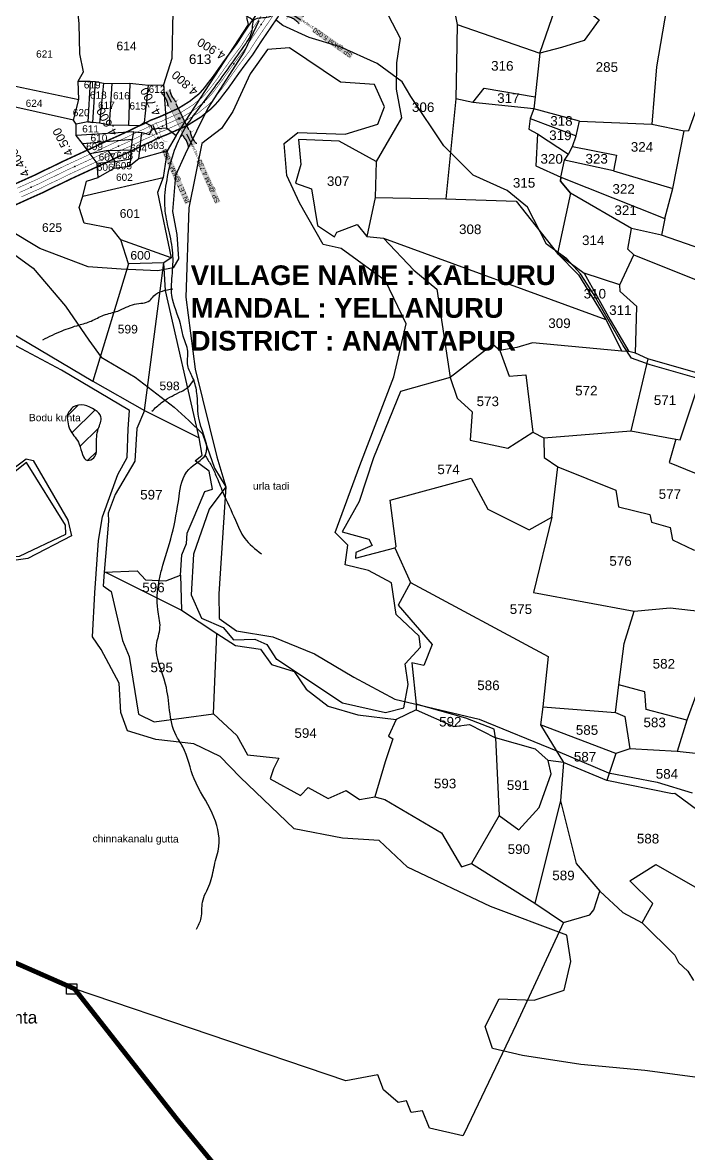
# Model space of a CAD drawing. Header units: inches. Extents: x 177544 to 239871, y 1610424 to 1630335.
# Drawn here: x 181500 to 182886, y 1614980 to 1617335 of the extents above; entities that cross this region are included whole.
import ezdxf
from ezdxf.enums import TextEntityAlignment as Align

# ---------------------------------------------------------------- set-up
doc = ezdxf.new("R2010")
doc.units = ezdxf.units.IN
doc.header["$MEASUREMENT"] = 0
doc.linetypes.add('DASHED2', pattern=[0.375, 0.25, -0.125])
doc.linetypes.add('HIDDEN2', pattern=[0.1875, 0.125, -0.0625])
for name, color, linetype in [('CANAL1', 7, 'Continuous'), ('CSMark', 72, 'Continuous'), ('HILLS', 3, 'Continuous'), ('PLOT', 7, 'Continuous'), ('PLOT NO', 7, 'Continuous'), ('ROAD', 1, 'Continuous'), ('STREAM', 4, 'Continuous'), ('STRUCTURE', 5, 'Continuous'), ('TEXT', 1, 'Continuous'), ('text1', 7, 'Continuous'), ('text2', 7, 'Continuous'), ('VILLAGE BOUNADRY STONES', 1, 'Continuous'), ('VILLAGE BOUNDRY', 5, 'Continuous')]:
    doc.layers.add(name, color=color, linetype=linetype)
doc.styles.get("Standard").update_dxf_attribs({"font": 'arial.ttf'})
doc.dimstyles.get("Standard").update_dxf_attribs({"dimtxt": 0.18, "dimasz": 0.18, "dimexe": 0.18, "dimexo": 0.0625, "dimgap": 0.09, "dimtad": 0, "dimtih": 1, "dimtoh": 1, "dimdec": 4, "dimzin": 0, "dimdsep": 46, "dimtxsty": 'Standard', "dimcen": 0.09, "dimadec": 0, "dimazin": 0, "dimtfac": 1, "dimtdec": 4, "dimtofl": 0, "dimtmove": 0, "dimatfit": 3, "dimfxl": 1, "dimtolj": 1, "dimtzin": 0, "dimarcsym": 0})

# ---------------------------------------------------------------- blocks, each defined once
blk = doc.blocks.new('OT')
at = {"layer": 'STRUCTURE', "color": 190}
for points, const_width in [([(769751.4, 1706595.8), (769729.4, 1706595.8)], 0.5), ([(769775.2, 1706601.8), (769775.2, 1706597.8), (769769.2, 1706593.8), (769761.8, 1706593.8), (769754.4, 1706593.8), (769748.4, 1706597.8), (769748.4, 1706601.8)], 0.5), ([(769761.8, 1706593.8), (769761.8, 1706581)], 2.5), ([(769751.4, 1706579), (769729.4, 1706579)], 0.5), ([(769748.4, 1706573), (769748.4, 1706577), (769754.4, 1706581), (769761.8, 1706581), (769761.8, 1706581), (769761.8, 1706581), (769769.2, 1706581), (769775.2, 1706577), (769775.2, 1706573)], 0.5)]:
    blk.add_lwpolyline(points, dxfattribs=dict(at, const_width=const_width))
at = {"layer": 'STRUCTURE', "color": 0}
blk.add_circle((769761.8, 1706587.4), 1.87, dxfattribs=at)
blk.add_leader([(769732.6, 1706587.4), (769753.8, 1706587.4)], dimstyle='Standard', override={"dimasz": 10, "dimgap": 0.09, "dimtad": 0}, dxfattribs=at)
blk = doc.blocks.new('SP')
at = {"layer": 'STRUCTURE'}
h = blk.add_hatch(dxfattribs=at)
h.set_pattern_fill('DASH', color=256, scale=8, style=0)
edge = h.paths.add_edge_path()
edge.add_spline(control_points=[(769825.7, 1706742.1), (769825.3, 1706741.8), (769823.8, 1706740.8), (769820.9, 1706740.3), (769817, 1706739.7), (769811.4, 1706738.9), (769804, 1706739.7), (769798.4, 1706741), (769795.6, 1706741.6)], knot_values=[0, 0, 0, 0, 1.613557, 5.24513, 8.624976, 13.470124, 22.190216, 30.746377, 30.746377, 30.746377, 30.746377], degree=3, periodic=0)
edge.add_line((769795.6, 1706741.6), (769792.6, 1706739.6))
edge.add_line((769792.6, 1706739.6), (769732.6, 1706739.6))
edge.add_line((769732.6, 1706739.6), (769729.6, 1706741.6))
edge.add_spline(control_points=[(769729.6, 1706741.6), (769726.9, 1706740.9), (769721.3, 1706739.5), (769713.9, 1706738.5), (769708.3, 1706739.1), (769704.4, 1706739.6), (769701.5, 1706740), (769700, 1706741), (769699.5, 1706741.3)], knot_values=[0, 0, 0, 0, 8.556161, 17.276253, 22.121402, 25.501247, 29.13282, 30.746377, 30.746377, 30.746377, 30.746377], degree=3, periodic=0)
edge.add_line((769699.5, 1706741.3), (769699.5, 1706722.1))
edge.add_spline(control_points=[(769699.5, 1706722.1), (769700, 1706722.4), (769701.4, 1706723.4), (769704.3, 1706724), (769708.2, 1706724.5), (769713.8, 1706725.3), (769721.2, 1706724.5), (769726.8, 1706723.3), (769729.6, 1706722.6)], knot_values=[0, 0, 0, 0, 1.613557, 5.24513, 8.624976, 13.470124, 22.190216, 30.746377, 30.746377, 30.746377, 30.746377], degree=3, periodic=0)
edge.add_line((769729.6, 1706722.6), (769732.6, 1706724.6))
edge.add_line((769732.6, 1706724.6), (769792.6, 1706724.6))
edge.add_line((769792.6, 1706724.6), (769795.6, 1706722.6))
edge.add_spline(control_points=[(769795.6, 1706722.6), (769798.4, 1706723.3), (769803.9, 1706724.8), (769811.3, 1706725.8), (769817, 1706725.1), (769820.9, 1706724.7), (769823.8, 1706724.2), (769825.2, 1706723.3), (769825.7, 1706723)], knot_values=[0, 0, 0, 0, 8.556161, 17.276253, 22.121402, 25.501247, 29.13282, 30.746377, 30.746377, 30.746377, 30.746377], degree=3, periodic=0)
edge.add_line((769825.7, 1706723), (769825.7, 1706742.1))
h.paths.add_polyline_path([(769764.2, 1706732.1, -1), (769761.1, 1706732.1, -1)], flags=0)
h.paths.add_polyline_path([(769761.1, 1706732.1, 1), (769764.2, 1706732.1, 1)], flags=16)
at = {"layer": 'STRUCTURE', "const_width": 0.628}
for points in [[(769726.6, 1706747.6), (769726.6, 1706743.6), (769732.6, 1706739.6), (769792.6, 1706739.6), (769798.6, 1706743.6), (769798.6, 1706747.6)], [(769726.6, 1706716.6), (769726.6, 1706720.6), (769732.6, 1706724.6), (769792.6, 1706724.6), (769798.6, 1706720.6), (769798.6, 1706716.6)]]:
    blk.add_lwpolyline(points, dxfattribs=at)
at = {"layer": 'STRUCTURE', "color": 3}
blk.add_lwpolyline([(769732.6, 1706724.6), (769792.6, 1706724.6)], dxfattribs=at)
blk.add_lwpolyline([(769732.6, 1706724.6), (769792.6, 1706724.6)], dxfattribs=at)
at = {"layer": 'STRUCTURE', "color": 0}
blk.add_circle((769762.6, 1706732.1), 1.55, dxfattribs=at)
at = {"layer": 'STRUCTURE'}
for points in [[(769699.5, 1706741.3), (769700.9, 1706740.5), (769704.4, 1706739.6), (769707.8, 1706739.2), (769712.6, 1706738.8), (769721.3, 1706739.7), (769729.6, 1706741.6)], [(769699.5, 1706722.1), (769700.9, 1706723), (769704.4, 1706724), (769707.7, 1706724.5), (769712.5, 1706725), (769721.2, 1706724.4), (769729.6, 1706722.6)], [(769825.7, 1706742.1), (769824.3, 1706741.3), (769820.8, 1706740.3), (769817.5, 1706739.8), (769812.7, 1706739.2), (769804, 1706739.9), (769795.6, 1706741.6)], [(769825.7, 1706723), (769824.3, 1706723.8), (769820.8, 1706724.7), (769817.4, 1706725.1), (769812.6, 1706725.5), (769803.9, 1706724.6), (769795.6, 1706722.6)]]:
    blk.add_spline(points, degree=3, dxfattribs=at)
at = {"layer": 'STRUCTURE', "color": 0}
blk.add_text('STREAM', height=5, dxfattribs=at).set_placement((769684.3, 1706732.1), align=Align.MIDDLE_CENTER)
for points in [[(769727.4, 1706732.1), (769700.8, 1706732.1)], [(769824.4, 1706732.1), (769800.5, 1706732.1)]]:
    blk.add_leader(points, dimstyle='Standard', override={"dimasz": 10, "dimgap": 0.09, "dimtad": 0}, dxfattribs=at)

msp = doc.modelspace()

# ---------------------------------------------------------------- hatches: boundary and pattern name
at = {"layer": 'STREAM'}
h = msp.add_hatch(dxfattribs=at)
h.set_pattern_fill('ANSI31', color=256, scale=254.535425, angle=-0.2316)
h.set_pattern_definition([(44.7684, (179073.567, 1616750.192), (-22.40683, 22.58873), [])])
edge = h.paths.add_edge_path()
edge.add_spline(control_points=[(181592, 1616516.4), (181596.1, 1616523.7), (181608.4, 1616545), (181645.3, 1616536.1), (181668.6, 1616512.9), (181654.2, 1616485.7), (181653.6, 1616458.7), (181655.2, 1616430.1), (181625, 1616417), (181623, 1616460.7), (181597.1, 1616482.3), (181593.7, 1616504.9), (181592, 1616516.4)], knot_values=[0, 0, 0, 0, 23.447161, 68.937808, 87.367332, 113.165156, 147.211675, 174.028362, 187.770041, 225.705801, 258.010153, 291.295791, 291.295791, 291.295791, 291.295791], degree=3, periodic=0)
h.paths.add_polyline_path([(181509.4, 1616500.9), (181625.1, 1616500.4), (181625.2, 1616523.7), (181509.5, 1616524.2)], flags=9)

# ---------------------------------------------------------------- linework, layer by layer
at = {"layer": 'CANAL1', "color": 200, "const_width": 3}
for points in [[(181485.4, 1616999.4), (181500.1, 1617006), (181525.5, 1617017.4), (181542.8, 1617026), (181550.9, 1617029.9), (181557.9, 1617033.1), (181582.9, 1617045.4), (181650.4, 1617076.6), (181679.8, 1617090.6), (181696.3, 1617097.9), (181705.5, 1617102.1), (181723.2, 1617110.5), (181740.7, 1617119), (181751.9, 1617123.8), (181766.2, 1617131.5), (181785.2, 1617138.7), (181824.5, 1617156.5), (181848.5, 1617171.5), (181858, 1617179.3), (181864.9, 1617184.6), (181871.6, 1617191.2), (181879, 1617199.8), (181887.3, 1617210.9), (181895.8, 1617221.8), (181917.8, 1617253), (181929.4, 1617268.8), (181946.3, 1617291.2), (181962.7, 1617316.8), (182000.5, 1617372.1)], [(181484, 1616954.8), (181501.9, 1616962.9), (181516.4, 1616969.5), (181542.7, 1616981.2), (181560.5, 1616990.1), (181567.8, 1616993.7), (181575.1, 1616997), (181600.2, 1617009.3), (181667.4, 1617040.3), (181696.6, 1617054.3), (181712.8, 1617061.5), (181722.3, 1617065.8), (181740.5, 1617074.4), (181757.4, 1617082.6), (181769.2, 1617087.7), (181782.9, 1617095), (181800.6, 1617101.8), (181843.4, 1617121.1), (181872, 1617138.9), (181882.9, 1617148), (181891.2, 1617154.4), (181900.8, 1617163.9), (181910.1, 1617174.6), (181919.1, 1617186.6), (181928, 1617198), (181950.3, 1617229.7), (181961.5, 1617245), (181979.1, 1617268.3), (181996.1, 1617294.7), (182032.9, 1617348.7)]]:
    msp.add_lwpolyline(points, dxfattribs=at)
at = {"layer": 'CANAL1', "color": 5, "const_width": 1}
for points in [[(181489.5, 1616990.3), (181504.2, 1616996.9), (181529.8, 1617008.3), (181547.2, 1617017), (181555.1, 1617020.8), (181562.2, 1617024.1), (181587.3, 1617036.4), (181654.7, 1617067.5), (181684, 1617081.5), (181700.4, 1617088.8), (181709.7, 1617093), (181727.5, 1617101.5), (181744.9, 1617109.9), (181756.2, 1617114.8), (181770.4, 1617122.4), (181789.1, 1617129.5), (181829.2, 1617147.6), (181854.4, 1617163.3), (181864.2, 1617171.5), (181871.4, 1617177), (181878.9, 1617184.4), (181886.7, 1617193.5), (181895.3, 1617204.8), (181903.8, 1617215.9), (181926, 1617247.2), (181937.4, 1617262.9), (181954.5, 1617285.5), (181971.1, 1617311.3), (182008.6, 1617366.2)], [(181497.7, 1616972.1), (181512.4, 1616978.6), (181538.4, 1616990.2), (181556.1, 1616999.1), (181563.6, 1617002.7), (181570.8, 1617006), (181595.9, 1617018.4), (181663.2, 1617049.4), (181692.4, 1617063.3), (181708.7, 1617070.6), (181718.1, 1617074.9), (181736.2, 1617083.4), (181753.2, 1617091.7), (181764.9, 1617096.7), (181778.7, 1617104.1), (181796.8, 1617111), (181838.6, 1617130), (181866.1, 1617147.1), (181876.7, 1617155.8), (181884.6, 1617161.9), (181893.5, 1617170.7), (181902.3, 1617180.9), (181911.1, 1617192.6), (181919.9, 1617204), (181942.2, 1617235.5), (181953.5, 1617251), (181970.9, 1617274), (181987.7, 1617300.2), (182024.8, 1617354.5)]]:
    msp.add_lwpolyline(points, dxfattribs=at)
at = {"layer": 'CANAL1', "color": 1, "linetype": 'HIDDEN2', "ltscale": 4, "const_width": 1}
msp.add_lwpolyline([(181493.6, 1616981.2), (181508.3, 1616987.7), (181534.1, 1616999.3), (181551.6, 1617008.1), (181559.3, 1617011.8), (181566.5, 1617015), (181591.6, 1617027.4), (181658.9, 1617058.4), (181688.2, 1617072.4), (181704.6, 1617079.7), (181713.9, 1617083.9), (181731.9, 1617092.4), (181749, 1617100.8), (181760.5, 1617105.8), (181774.5, 1617113.2), (181792.9, 1617120.3), (181833.9, 1617138.8), (181860.2, 1617155.2), (181870.4, 1617163.7), (181878, 1617169.5), (181886.2, 1617177.6), (181894.5, 1617187.2), (181903.2, 1617198.7), (181911.9, 1617209.9), (181934.1, 1617241.3), (181945.5, 1617256.9), (181962.7, 1617279.8), (181979.4, 1617305.8), (182016.7, 1617360.4)], dxfattribs=at)
at = {"layer": 'HILLS'}
msp.add_lwpolyline([(182028.2, 1616010.1), (182099.7, 1615962.5), (182165.9, 1615918.5), (182255.3, 1615898.7), (182293.3, 1615908), (182302.4, 1615956.9), (182296.3, 1615999.6), (182328, 1616034.7), (182325.5, 1616057.3), (182277.2, 1616102.8), (182267.5, 1616168.1), (182220.2, 1616194.3), (182171.2, 1616206.1), (182176.7, 1616247.1), (182150.4, 1616273), (182201.6, 1616412.6), (182272.4, 1616597.2), (182298.1, 1616707.7), (182255.2, 1616797.6), (182163.3, 1616864.8), (182125.4, 1616872.8), (182076.7, 1616959.7), (182050.1, 1617016.6), (182044.6, 1617083.5), (182073.1, 1617106), (182171.6, 1617102.4), (182239.6, 1617123.7), (182253.5, 1617159.4), (182232.6, 1617205.8), (182162, 1617210.9), (182055.4, 1617282.1), (182009.6, 1617279.1), (181973.5, 1617228.2), (181937.9, 1617150.1), (181914, 1617114.4), (181873.3, 1617083), (181846.3, 1616949.2), (181839.9, 1616763), (181859.3, 1616613.5), (181904.4, 1616431), (181923.2, 1616368.1), (181888.7, 1616321.6), (181855.7, 1616228.3), (181851.1, 1616143.6), (181872.5, 1616095.1), (181917.3, 1616075.3), (181939.4, 1616049.5), (181983.7, 1616050.9), (182008.1, 1616039.9), (182028.8, 1616008.8)], dxfattribs=at)
at = {"layer": 'PLOT'}
for points in [[(182733.1, 1617434.2), (182733.3, 1617378.9), (182703.9, 1617370.6), (182667.8, 1617389.5), (182666.7, 1617365.8), (182700, 1617340.4), (182668.9, 1617297.6), (182621.3, 1617282.8), (182576.6, 1617271.5), (182614.5, 1617381.8), (182653.5, 1617401.6), (182650.8, 1617429.1), (182601.5, 1617447.9)], [(181445.6, 1616706.7), (181646.5, 1616588.4), (181754.2, 1616527.4), (181867.6, 1616470.1), (181797.9, 1616777.4), (181793.8, 1616835.1), (181720.4, 1616832.8), (181704.8, 1616882.9), (181685.8, 1616906.2), (181628.5, 1616917.2), (181618.1, 1616949.7), (181625.8, 1616973.6), (181633.1, 1617004.7), (181657.4, 1617012.1), (181655.2, 1617042.6), (181640.9, 1617061.5), (181624.6, 1617083.2), (181611.5, 1617099.6), (181611.9, 1617123.2), (181606.1, 1617131.7), (181617.4, 1617174.9), (181616.2, 1617212.8), (181626.8, 1617232.8), (181619.1, 1617269.8), (181617.6, 1617332.1), (181614, 1617375)], [(182244.2, 1617383.2), (182285.9, 1617302.7), (182278.2, 1617250.9), (182277.3, 1617196.7), (182288.7, 1617136.4), (182236.1, 1617045.9), (182159.1, 1617087.8), (182074.5, 1617091.6), (182079.4, 1617039.4), (182068.3, 1617000.8), (182101.7, 1616988.7), (182113.7, 1616912.5), (182149.5, 1616888.8), (182154.3, 1616898.3), (182196.3, 1616914.9), (182216.7, 1616889.6), (182251.5, 1616886), (182314.1, 1616819.7), (182362.1, 1616779.6), (182390, 1616596.1), (182286.7, 1616566.7), (182230.6, 1616428.7), (182200.3, 1616338), (182165.4, 1616274.3), (182220.7, 1616259.2), (182227.9, 1616246.4), (182193.3, 1616231.4), (182193.2, 1616219.6), (182274.5, 1616241.4), (182307.4, 1616169.4), (182282, 1616122), (182352.2, 1616039.8), (182335.1, 1615996.4), (182310.2, 1616001.7), (182319.2, 1615915.5), (182318.8, 1615904.3), (182277.7, 1615883.6), (182261.5, 1615849.4), (182270.4, 1615843.7), (182254.4, 1615795.6), (182232.9, 1615722.6), (182254, 1615717.1), (182372, 1615647.6), (182413.7, 1615576.9), (182434.2, 1615583.8), (182566, 1615501.5), (182625.7, 1615460.9), (182526.9, 1615248.9), (182418.8, 1615021.5), (182415.9, 1615016.8), (182347.2, 1615032.8), (182332.2, 1615068.9), (182308.8, 1615065.4), (182298.9, 1615089.6), (182282, 1615086.2), (182251.3, 1615112.8), (182239.7, 1615144.2), (182172.7, 1615131.8), (181608.3, 1615323)], [(182393.6, 1617387.2), (182404.3, 1617331.1), (182403.2, 1617249.3), (182401.7, 1617176.4), (182381, 1616968)], [(182733.3, 1617378.9), (182760, 1617366.8), (182840.1, 1617364.3), (182818.9, 1617242.6), (182809.3, 1617123.6)], [(181606.1, 1617131.7), (181450.2, 1617166.3), (181445.3, 1617210.9), (181451.2, 1617229.5), (181448.7, 1617307), (181473.1, 1617355.8)], [(181813.1, 1617357.5), (181810.6, 1617260.2), (181793.1, 1617205.6), (181799.6, 1617115.8), (181819.5, 1617099.8), (181800.8, 1617067.9), (181792.9, 1617012.3), (181781.1, 1616981.4), (181809.2, 1616845.4), (181793.8, 1616835.1)], [(181819.5, 1617099.8), (181970.5, 1617331), (181966.7, 1617345.8)], [(182404.3, 1617331.1), (182576.6, 1617271.5), (182567, 1617180.4), (182564.1, 1617155.6), (182556.6, 1617135.6), (182553.5, 1617113), (182571.5, 1617103.1), (182568.3, 1617036.8), (182619.8, 1617013.1), (182619.5, 1617004.8), (182640.2, 1616979.9), (182613.1, 1616854.5), (182668.5, 1616813.2), (182723, 1616715.9), (182761.6, 1616649.9)], [(181445.3, 1617210.9), (181617.4, 1617174.9)], [(181616.2, 1617212.8), (181640.5, 1617213), (181652.1, 1617212.5), (181652.1, 1617212.5), (181668.3, 1617209.2), (181686.6, 1617208), (181723.7, 1617208.7), (181735.5, 1617207.8), (181762.3, 1617204.9), (181793.1, 1617205.6)], [(181640.5, 1617213), (181636.3, 1617128.5)], [(181636.3, 1617128.5), (181646.3, 1617127.2), (181652.1, 1617212.5)], [(181668.3, 1617209.2), (181660, 1617125.5)], [(181681.1, 1617121.6), (181686.6, 1617208)], [(181723.7, 1617208.7), (181720.6, 1617120.9)], [(181753.9, 1617126.9), (181762.3, 1617204.9)], [(182659.3, 1617129.9), (182809.3, 1617123.6), (182877.1, 1617109.8), (182886.7, 1617110.2), (182926.8, 1617221.9), (182977.9, 1617212.8), (183022.1, 1617195.4), (182947.7, 1616851.7), (182829.7, 1616892.2), (182767.3, 1616906.5)], [(182436.7, 1617168.5), (182460.3, 1617198.4), (182567, 1617180.4)], [(182743.1, 1616788.6), (182772.1, 1616851.5), (182759.4, 1616863.4), (182767.3, 1616906.5), (182640.2, 1616979.9), (182619.5, 1617004.8), (182619.8, 1617013.1), (182627.8, 1617048.7), (182635.9, 1617060.9), (182644.5, 1617077), (182652.3, 1617099.2), (182659.3, 1617129.9), (182564.1, 1617155.6), (182436.7, 1617168.5), (182401.7, 1617176.4)], [(182556.6, 1617135.6), (182652.3, 1617099.2)], [(181690.4, 1617031.3), (181692.9, 1617045.9), (181678.6, 1617068.8), (181726, 1617069.9), (181729.2, 1617092.1), (181731.6, 1617107.2), (181748.2, 1617106.3), (181764.4, 1617102.3), (181769.6, 1617113.5), (181767.9, 1617119.8), (181753.9, 1617126.9), (181743.9, 1617120.3), (181720.6, 1617120.9), (181681.1, 1617121.6), (181660, 1617125.5), (181646.3, 1617127.2), (181636.3, 1617128.5), (181611.9, 1617123.2)], [(181769.6, 1617113.5), (181799.6, 1617115.8)], [(182729.8, 1617026.4), (182853.2, 1616989.7), (182877.1, 1617109.8)], [(181731.6, 1617107.2), (181611.5, 1617099.6)], [(181624.6, 1617083.2), (181729.2, 1617092.1)], [(181742.2, 1617051.5), (181748.2, 1617106.3)], [(182571.5, 1617103.1), (182635.9, 1617060.9)], [(181678.6, 1617068.8), (181640.9, 1617061.5)], [(181655.2, 1617042.6), (181692.9, 1617045.9), (181725.6, 1617051.4), (181726, 1617069.9)], [(181800.8, 1617067.9), (181742.2, 1617051.5), (181722.1, 1617035.5), (181690.4, 1617031.3), (181657.4, 1617012.1)], [(182644.5, 1617077), (182736, 1617059), (182729.8, 1617026.4), (182627.8, 1617048.7)], [(181725.6, 1617051.4), (181722.1, 1617035.5)], [(182236.1, 1617045.9), (182233.8, 1616971), (182216.7, 1616889.6)], [(181625.8, 1616973.6), (181792.9, 1617012.3)], [(182619.8, 1617013.1), (182836.2, 1616926.9), (182853.2, 1616989.7)], [(182233.8, 1616971), (182381, 1616968), (182527.5, 1616963.4), (182613.1, 1616854.5), (182656.6, 1616809.6), (182714, 1616716.6), (182747.2, 1616650.7), (182561.1, 1616668.2), (182528.6, 1616658.6), (182493.5, 1616652.3), (182478.5, 1616664.7), (182390, 1616596.1), (182404.3, 1616553.2), (182435.6, 1616524.3), (182431.6, 1616465.3), (182509.6, 1616448.8), (182561.7, 1616482.1), (182585, 1616470.7), (182766, 1616484.6), (182859.2, 1616467.9), (182868.4, 1616466.3), (182901.9, 1616566.3)], [(182836.2, 1616926.9), (182829.7, 1616892.2)], [(181809.2, 1616845.4), (181704.8, 1616882.9)], [(182251.5, 1616886), (182714, 1616716.6)], [(182772.1, 1616851.5), (183022.8, 1616750.7), (183088.3, 1616730.9)], [(181720.4, 1616832.8), (181646.5, 1616588.4)], [(181754.2, 1616527.4), (181793.8, 1616835.1)], [(182775.4, 1616646.4), (182778.1, 1616744.1), (182743.6, 1616774.8), (182743.1, 1616788.6), (182668.5, 1616813.2)], [(181335, 1616335), (181326.3, 1616320.2), (181394.9, 1616216.9), (181493.6, 1616224.3), (181589.9, 1616270), (181589.4, 1616288.7), (181508.4, 1616419), (181412.8, 1616343.3), (181335, 1616335), (181262.4, 1616419.9), (181274.3, 1616531.2), (181248.8, 1616536.5), (181303.4, 1616659), (181361.3, 1616624.5), (181350.8, 1616558.3), (181428.2, 1616517.8), (181383, 1616418.2), (181406.4, 1616376.2), (181413.1, 1616373.7), (181412.8, 1616343.3)], [(182493.5, 1616652.3), (182512.6, 1616599.1), (182547.4, 1616601.7), (182561.7, 1616482.1), (182585, 1616470.7), (182585.2, 1616429.7), (182613.8, 1616409.7), (182734.3, 1616361.7), (182740.2, 1616326.9), (182805.5, 1616310.5), (182809.1, 1616294.7), (182847.6, 1616283.9), (182852.6, 1616257.9), (182896.5, 1616236.9), (182970.2, 1616235.7), (183163.2, 1616213.4), (183176.9, 1616164.2), (183278.3, 1616115.6), (183357.8, 1616036.1), (183370.7, 1616035.5), (183386, 1616061.1), (183466.4, 1616176.2), (183444, 1616258.5), (183460.1, 1616267.8)], [(182915, 1616602.5), (182801.3, 1616634.9), (182775.4, 1616646.4), (182761.6, 1616649.9), (182747.2, 1616650.7)], [(182801.3, 1616634.9), (182766, 1616484.6)], [(181754.2, 1616527.4), (181737.7, 1616490.1), (181733.7, 1616421.7), (181693, 1616352.7), (181678.6, 1616313.2), (181679, 1616296.6)], [(182859.2, 1616467.9), (182845.7, 1616418.7), (182932, 1616383.8), (182932.7, 1616361.8), (182963.6, 1616352.3), (182967.3, 1616358.8), (182981.1, 1616354.3), (182996.2, 1616456), (182993.4, 1616499.2)], [(181669.9, 1616190.8), (181738.7, 1616193.3), (181756.3, 1616174.8), (181798.6, 1616172.5), (181828.7, 1616184.6), (181831.3, 1616226.7), (181841.4, 1616250.2), (181842.9, 1616271.6), (181857.5, 1616305.6), (181879.1, 1616358.3), (181895.7, 1616363.3), (181888.4, 1616400.9), (181859.2, 1616422.8), (181874, 1616434.2), (181867.6, 1616470.1)], [(182274.5, 1616241.4), (182277.5, 1616243.9), (182265.1, 1616340.3), (182433.4, 1616386.2), (182468.4, 1616321.5), (182554.4, 1616279.1), (182601.7, 1616305), (182613.8, 1616409.7)], [(181679, 1616296.6), (181679, 1616296.6), (181679, 1616296.6), (181669.9, 1616190.8), (181667.9, 1616162.1), (181684.8, 1616150.7), (181707.9, 1616048.3), (181721.9, 1616015.3), (181741.2, 1615895.3), (181774.1, 1615879.1), (181897.5, 1615896), (181904.7, 1616063.1)], [(182601.7, 1616305), (182563.6, 1616148.3), (182772.7, 1616109.1), (182847.9, 1616116.4), (182889.6, 1616111.7), (182956.6, 1616104.8), (182988.6, 1616098.1), (183019.1, 1616181.4), (183173, 1616144.7), (183176.9, 1616164.2)], [(181672.9, 1616190.9), (181830.7, 1616111.7), (181904.7, 1616063.1), (181943.5, 1616037.6), (181995.2, 1616030.5), (182018.1, 1615998.1), (182065.5, 1615983.7), (182090.2, 1615947.2), (182135.9, 1615911.7), (182197.8, 1615893.5), (182277.7, 1615883.6)], [(181828.7, 1616184.6), (181830.7, 1616111.7)], [(182307.4, 1616169.4), (182593.5, 1616015), (182582.4, 1615909.9), (182578.1, 1615872.7), (182625.6, 1615794.1), (182619.6, 1615714.6), (182566, 1615501.5)], [(182733.6, 1615898.2), (182740.5, 1615956.3), (182752.2, 1616041.9), (182772.7, 1616109.1)], [(182956.6, 1616104.8), (182915.7, 1615986.5), (182901.1, 1615934.1), (182882.4, 1615882.8), (182862, 1615816.9)], [(182882.4, 1615882.8), (182797.5, 1615904.7), (182795.1, 1615941.7), (182740.5, 1615956.3)], [(183140, 1615578), (183155.7, 1615633.6), (183196.6, 1615667.9), (183112.7, 1615676.1), (182937.2, 1615703), (182937.4, 1615671), (182857.5, 1615730.1), (182852.6, 1615729.3), (182715.9, 1615756.9), (182625.6, 1615794.1), (182593.9, 1615798.5), (182567.7, 1615821.9), (182484, 1615845.5), (182481.2, 1615863.7), (182422.4, 1615886.7), (182319.2, 1615915.5)], [(182582.4, 1615909.9), (182733.6, 1615898.2), (182753.1, 1615890.4), (182763.8, 1615823)], [(181897.5, 1615896), (181945.7, 1615850.2), (181968.3, 1615810.5), (182033.6, 1615803.2), (182022.3, 1615781.4), (182015.7, 1615760.4), (182078.3, 1615725.5), (182094.6, 1615742.2), (182136.2, 1615719.3), (182173.8, 1615736.3), (182201.2, 1615717.6), (182232.9, 1615722.6)], [(182318.8, 1615904.3), (182397.3, 1615869.2), (182430.3, 1615873.1), (182484, 1615845.5), (182492, 1615683.7), (182434.2, 1615583.8)], [(183912.5, 1615525.5), (183851.1, 1615544.5), (183788.4, 1615579.2), (183718.2, 1615636.3), (183703.5, 1615645.5), (183668.3, 1615664.8), (183689.3, 1615713.8), (183681.3, 1615731.6), (183643.5, 1615737.9), (183609.4, 1615753.3), (183568.6, 1615764.9), (183459.2, 1615814.8), (183342, 1615858.9), (183336.5, 1615860.3), (183182, 1615878.9), (183172.1, 1615851.5), (183138.3, 1615856.7), (183048.4, 1615867.2), (183029.4, 1615797.8), (182951.3, 1615807.8), (182862, 1615816.9), (182763.8, 1615823), (182734.9, 1615813), (182578.1, 1615872.7)], [(182492, 1615683.7), (182532.8, 1615653.8), (182575.2, 1615700.9), (182600.1, 1615770.5), (182593.9, 1615798.5)], [(182734.9, 1615813), (182715.9, 1615756.9)], [(182619.6, 1615714.6), (182652.1, 1615584.2), (182701.4, 1615526.5)], [(182789.5, 1615460.6), (182811.3, 1615500.4), (182763.8, 1615547.8), (182818, 1615581.7), (182903.8, 1615532.3), (182997.1, 1615584.6), (182993.2, 1615611.9), (182937.4, 1615671)], [(182625.7, 1615460.9), (182680.7, 1615477.2), (182689.1, 1615487.7), (182701.4, 1615526.5), (182749.1, 1615481.9), (182789.5, 1615460.6), (182857.1, 1615393.4), (182864.9, 1615377.9), (182884.2, 1615360), (182896.4, 1615340.5)]]:
    msp.add_lwpolyline(points, dxfattribs=at)
at = {"layer": 'ROAD'}
for points in [[(181991.5, 1617338.5), (181962.1, 1617275.5), (181885.5, 1617157.1), (181838.5, 1617061), (181818.4, 1617016.8), (181812.1, 1616941.6), (181821.1, 1616893.5), (181824.7, 1616843.3), (181813.2, 1616824), (181781.4, 1616818.1), (181705, 1616821.7), (181636.4, 1616826.3), (181536.1, 1616864.5), (181468.2, 1616905.8)], [(182903.1, 1616594.6), (182806.3, 1616622.7), (182767, 1616636.3), (182749.7, 1616662.6), (182687.4, 1616770.9), (182661.3, 1616812), (182632.5, 1616843), (182590.6, 1616873.6), (182551, 1616950.6), (182508.6, 1616985.4), (182437.8, 1617017.1), (182376.6, 1617078.2), (182308.2, 1617181.3), (182289.9, 1617211.6), (182238, 1617249.6), (182160.8, 1617284.3), (182096.3, 1617303.8), (182041.8, 1617329.2), (182028.4, 1617339.3)], [(181341.5, 1616929.9), (181429, 1616891.2), (181522.1, 1616823.6), (181589.7, 1616744.5), (181638.2, 1616673.5), (181663.6, 1616638.1), (181734.4, 1616596.8), (181815.4, 1616534.4), (181846, 1616506.4), (181874.9, 1616478.5), (181899.6, 1616407.1), (181923.2, 1616368.1), (181908.4, 1616145.2), (181909.4, 1616094.4), (181945.3, 1616068.2), (182021.2, 1616056.3), (182107.6, 1616020.6), (182189.2, 1615972.1), (182274.9, 1615926), (182450.3, 1615884.4), (182613.2, 1615818.2), (182719.2, 1615773.1), (182820.7, 1615753.6), (182893.1, 1615731.2)], [(182956.2, 1615131.6), (182794.6, 1615153.3), (182662.1, 1615165.3), (182540.5, 1615184.1), (182477.7, 1615199.1), (182462.5, 1615244.3), (182491.9, 1615302.2), (182565, 1615299.6), (182627.3, 1615320.5), (182641.3, 1615379.8), (182632.4, 1615434.6), (182474.1, 1615494.3), (182301.3, 1615576.6), (182242.1, 1615631.7), (182165.6, 1615636.6), (182065.5, 1615656.5), (181952.8, 1615763.7), (181911.6, 1615807.1), (181856.3, 1615833.5), (181777.5, 1615841.9), (181718.7, 1615860.4), (181704.6, 1615898.7), (181701.4, 1615959.7), (181663.4, 1616029.5), (181645.8, 1616055.9), (181650.2, 1616147.6), (181658.1, 1616256.6), (181666.8, 1616305.6), (181698.7, 1616394.3), (181717.7, 1616429.6), (181720.2, 1616489), (181722.6, 1616527.2), (181581.2, 1616611.3), (181466.6, 1616672.3)]]:
    msp.add_lwpolyline(points, dxfattribs=at)
at = {"layer": 'STREAM'}
msp.add_lwpolyline([(181428.9, 1616367.7), (181507.9, 1616426.9), (181522.1, 1616423.1), (181594.2, 1616299.2), (181602.3, 1616266.5), (181511.1, 1616219.2), (181413.1, 1616205.4)], dxfattribs=at)
for points in [[(181861.9, 1615447.2), (181872.1, 1615470.8), (181874.5, 1615503.5), (181889.7, 1615541.4), (181899.3, 1615580.1), (181908.5, 1615619.5), (181894.8, 1615688.7), (181857.1, 1615760.4), (181833.3, 1615827.2), (181819.6, 1615850.7), (181797.7, 1615957.6), (181778.7, 1616039.1), (181786.1, 1616075.9), (181781.4, 1616112.8), (181784, 1616170.1), (181789.6, 1616196), (181811, 1616268.8), (181825.8, 1616347.9), (181846, 1616404.5), (181880.6, 1616435.2), (181868.7, 1616503.1), (181862.4, 1616566.6), (181854, 1616596.2), (181843.8, 1616621), (181844, 1616650.5), (181834.4, 1616682), (181828.5, 1616707.9), (181810.6, 1616766.4), (181812, 1616813.4), (181812.2, 1616861.1), (181803.3, 1616908.9), (181796.2, 1616954.2), (181800.7, 1617007.6), (181814.2, 1617062.5), (181838, 1617114.3), (181867.8, 1617157), (181931.6, 1617244), (181964.5, 1617291), (181978.5, 1617322.9), (181981, 1617339.2), (182008.2, 1617346.3), (182038.4, 1617358.9), (182053.6, 1617369.7), (182054.9, 1617397.4), (182060.5, 1617436.7)], [(181981.4, 1617339.4), (181949.8, 1617358.3), (181909.9, 1617373.5), (181870.3, 1617360.3), (181829.2, 1617359.1), (181783.3, 1617369), (181728.3, 1617378.5), (181679.7, 1617378), (181633.3, 1617380.6), (181604.5, 1617378.8), (181577.8, 1617373.2), (181496.4, 1617351), (181467.1, 1617348.4), (181407.6, 1617337.6), (181353.9, 1617329.9), (181282.7, 1617337), (181228.9, 1617328.5), (181225.1, 1617319.3), (181225.3, 1617288.1), (181220.3, 1617270.6)], [(181542.2, 1616674.6), (181582.6, 1616693.3), (181617.2, 1616705.2), (181643.2, 1616713.6), (181668.8, 1616725.6), (181698.4, 1616734.4), (181733.4, 1616748.6), (181764.8, 1616756.6), (181773.4, 1616765.9), (181812.9, 1616780.5)], [(181769.2, 1616525.7), (181788.9, 1616543.3), (181825.5, 1616564.5), (181845.8, 1616576.8), (181857.4, 1616591.9)], [(181592, 1616516.4), (181606.4, 1616534.9), (181651.4, 1616528.3), (181663.2, 1616514.1), (181657.7, 1616489), (181654.1, 1616455.1), (181648.3, 1616428.9), (181635.7, 1616423.5), (181618.2, 1616457.2), (181600.5, 1616484.2), (181592, 1616516.4)], [(181879.7, 1616434.1), (181891.7, 1616414.7), (181902.5, 1616392.2), (181916.8, 1616357.4), (181943.2, 1616298.9), (181962.4, 1616261), (181997, 1616228.9)]]:
    msp.add_spline(points, degree=3, dxfattribs=at)
at = {"layer": 'text2', "color": 2, "linetype": 'Continuous'}
for p in [(181996.9, 1617331.3), (181939.5, 1617248.8), (181878, 1617169.5), (181791.3, 1617119.6), (181700, 1617077.7), (181608.8, 1617035.3), (181518, 1616992.1)]:
    msp.add_point(p, dxfattribs=at)
at = {"layer": 'text2', "color": 3, "linetype": 'Continuous'}
for p in [(181826, 1617135.2), (181774.8, 1617113.3)]:
    msp.add_point(p, dxfattribs=at)
at = {"layer": 'VILLAGE BOUNADRY STONES'}
msp.add_lwpolyline([(181591.6, 1615333.4), (181613.4, 1615333.3), (181613.3, 1615311.8), (181591.5, 1615311.9)], close=True, dxfattribs=at)
at = {"layer": 'VILLAGE BOUNDRY', "color": 5, "linetype": 'DASHED2', "ltscale": 50}
for points in [[(180712.6, 1616260.6, 10, 10, 0), (180831.2, 1616047.6, 10, 10, 0), (180841.4, 1616016.2, 10, 10, 0), (180911.9, 1615886.6, 10, 10, 0), (180954.9, 1615826.5, 10, 10, 0), (180995.6, 1615758.6, 10, 10, 0), (181072.7, 1615675.4, 10, 10, 0), (181274.3, 1615450, 10, 10, 0), (181420.8, 1615405.5, 10, 10, 0), (181608.3, 1615323, 10, 10, 0), (181823.6, 1615048.9, 10, 10, 0), (182068.2, 1614752, 10, 10, 0), (182364.2, 1614515.2, 10, 10, 0), (182416.7, 1614551.9, 10, 10, 0), (182592.6, 1614460.3, 10, 10, 0), (182829.3, 1614339, 10, 10, 0), (183094.8, 1614201.1, 10, 10, 0)], [(181420.8, 1615405.5, 10, 10, 0), (181608.3, 1615323, 10, 10, 0), (181823.6, 1615048.9, 10, 10, 0), (182068.2, 1614752, 10, 10, 0)]]:
    msp.add_lwpolyline(points, format="xyseb", dxfattribs=at)
at = {"layer": 'VILLAGE BOUNDRY', "color": 5, "linetype": 'DASHED2', "ltscale": 50, "const_width": 10}
msp.add_lwpolyline([(180713.4, 1616259.9), (180831.2, 1616047.6), (180841.4, 1616016.2), (180911.9, 1615886.6), (180954.9, 1615826.5), (180995.6, 1615758.6), (181072.7, 1615675.4), (181274.3, 1615450), (181420.8, 1615405.5), (181608.3, 1615323), (181823.6, 1615048.9), (182068.2, 1614752), (182364.2, 1614515.2), (182416.7, 1614551.9), (182592.6, 1614460.3), (182829.3, 1614339), (183094.8, 1614201.1), (183278.8, 1614099.7), (183602.5, 1613927.4), (183809, 1613816.6)], dxfattribs=at)

# ---------------------------------------------------------------- block references
at = {"layer": 'STRUCTURE', "color": 0}
for name, p, rotation in [('SP', (1746637.1, 2645704.8), 147.5907955527574), ('SP', (2053206.5, 1675480.6), 116.0618839073477), ('OT', (-1690306.5, 1633072.4), 293.7889289388199)]:
    msp.add_blockref(name, p, dxfattribs=dict(at, rotation=rotation))

# ---------------------------------------------------------------- texts
at = {"layer": 'CSMark', "color": 1}
for s, rotation, p in [('4.900', 148.544, (181919.7, 1617263.8, 96)), ('4.800', 137.6477, (181861, 1617187.6, 96)), ('4.700', 117.9165, (181781.3, 1617142.5, 96)), ('4.600', 117.9165, (181690.1, 1617100.5, 96)), ('4.500', 117.9165, (181598.9, 1617058.2, 96)), ('4.400', 117.9165, (181508.1, 1617014.9, 96))]:
    msp.add_text(s, height=18, rotation=rotation, dxfattribs=at).set_placement(p, align=Align.MIDDLE_LEFT)
at = {"layer": 'PLOT NO'}
for s, height, p in [('621', 15, (181545.8, 1617269.6)), ('614', 18, (181716.5, 1617286.3)), ('613', 20, (181869.6, 1617258.9)), ('316', 20, (182498.4, 1617244.9)), ('285', 20, (182715.9, 1617242.5)), ('619', 15, (181645.1, 1617205.3)), ('612', 15, (181780, 1617196.1)), ('618', 15, (181657.8, 1617184.1)), ('616', 15, (181705.8, 1617182.8)), ('317', 20, (182511, 1617177.8)), ('624', 15, (181524.1, 1617167)), ('617', 15, (181674.6, 1617162.8)), ('615', 15, (181740, 1617161.4)), ('306', 20, (182333.7, 1617158.9)), ('620', 15, (181622.2, 1617147.6)), ('318', 20, (182621.4, 1617130.3)), ('611', 15, (181641.7, 1617113.7)), ('319', 20, (182619.2, 1617100.3)), ('610', 15, (181659.1, 1617094.8)), ('603', 15, (181777.7, 1617079.2)), ('324', 20, (182789, 1617076.1)), ('609', 15, (181650, 1617076.9)), ('607', 15, (181676, 1617055)), ('608', 15, (181712.8, 1617058.2)), ('604', 15, (181741.6, 1617073.1)), ('606', 15, (181672.1, 1617033.9)), ('605', 15, (181710.3, 1617037)), ('320', 20, (182601.1, 1617051.2)), ('323', 20, (182694.7, 1617051.5)), ('602', 15, (181712.1, 1617013)), ('307', 20, (182156.8, 1617004.8)), ('315', 20, (182543.7, 1617001.4)), ('322', 20, (182750.8, 1616988.5)), ('601', 18, (181723.3, 1616937.5)), ('321', 20, (182754.9, 1616944.3)), ('625', 18, (181561.5, 1616908.2)), ('308', 20, (182431.6, 1616904.6)), ('314', 20, (182687.5, 1616881.7)), ('600', 18, (181745.5, 1616850.4)), ('310', 20, (182690.9, 1616770.5)), ('311', 20, (182744, 1616736.3)), ('309', 20, (182617.3, 1616709)), ('599', 18, (181719.1, 1616696.7)), ('598', 18, (181806, 1616578.5)), ('572', 20, (182673.2, 1616568.6)), ('573', 20, (182468.2, 1616546.4)), ('571', 20, (182836.9, 1616548.7)), ('574', 20, (182386.5, 1616404.7)), ('597', 20, (181768.1, 1616352)), ('577', 20, (182847, 1616353.3)), ('576', 20, (182744.4, 1616213.9)), ('596', 20, (181772.5, 1616158.9)), ('575', 20, (182537.1, 1616113.6)), ('582', 20, (182834.5, 1615999.9)), ('595', 20, (181789.7, 1615992.2)), ('586', 20, (182469.5, 1615955)), ('592', 20, (182390.2, 1615879.2)), ('583', 20, (182815.4, 1615877.8)), ('594', 20, (182089.1, 1615855.6)), ('585', 20, (182674.6, 1615862)), ('587', 20, (182670.5, 1615806.3)), ('584', 20, (182841, 1615770.6)), ('593', 20, (182379.3, 1615750.6)), ('591', 20, (182531.1, 1615747)), ('588', 20, (182801.6, 1615635.8)), ('590', 20, (182532.8, 1615613.9)), ('589', 20, (182625.6, 1615559.2))]:
    msp.add_text(s, height=height, rotation=359.7684, dxfattribs=at).set_placement(p, align=Align.MIDDLE_CENTER)
at = {"layer": 'STREAM'}
msp.add_text('Nalla gunta', height=25.651, rotation=0.3357, dxfattribs=at).set_placement((181349.5, 1615249.9))
at = {"layer": 'STRUCTURE', "color": 5, "char_height": 10, "attachment_point": 1, "bg_fill": 1, "box_fill_scale": 1.1, "bg_fill_color": 7, "bg_fill_true_color": 16777215, "bg_fill_transparency": 0}
for s, insert, width, rotation in [('SP @KM 5.050', (182181.5, 1617261.2), 95.925, 144.6917), ('IN LET @KM 4.680', (181839.1, 1616957.6), 120.871, 113.7889), ('SP @KM 4.735', (181901.4, 1616958.4), 96.035, 113.7889)]:
    msp.add_mtext(s, dxfattribs=dict(at, insert=insert, width=width, rotation=rotation))
at = {"layer": 'TEXT', "insert": (181850, 1616829.5), "char_height": 40.949, "width": 1070.515, "attachment_point": 1}
msp.add_mtext('{\\fArial|b1|i0|c0|p34;\\C1;VILLAGE NAME :\\C5; KALLURU\\P\\C1;MANDAL : \\C5;YELLANURU\\P\\C1;DISTRICT : \\C5;ANANTAPUR}', dxfattribs=at)
at = {"layer": 'text1'}
for s, height, p in [('Bodu kunta', 15.27, (181513.3, 1616505)), ('urla tadi', 15.27, (181979.4, 1616362.7)), ('chinnakanalu gutta', 15.272, (181645.8, 1615628.4))]:
    msp.add_text(s, height=height, rotation=359.7684, dxfattribs=at).set_placement(p)

doc.saveas('drawing.dxf')
